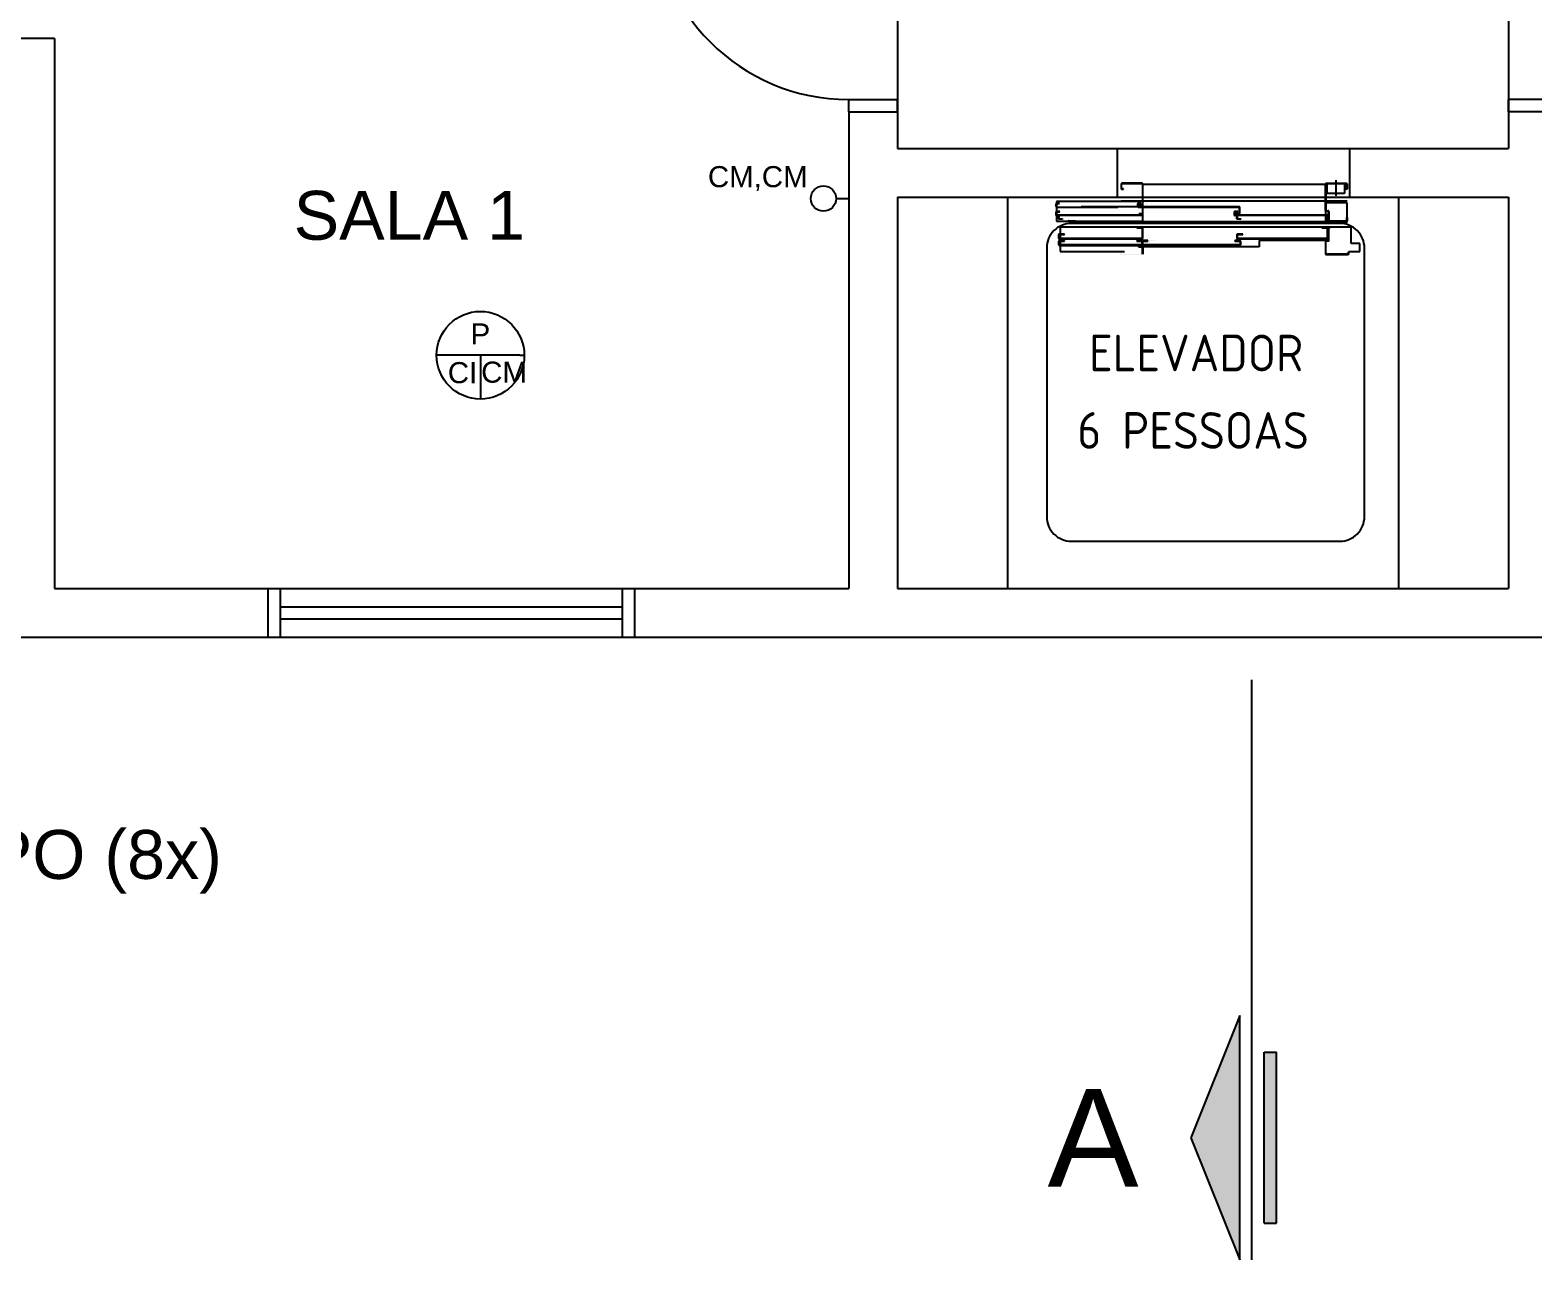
# Model space of a CAD drawing. Header units: millimetres. Extents: x 3257.7 to 3310.8, y 1679.5 to 1717.1.
# Drawn here: x 3265.9 to 3272.05, y 1691.54 to 1696.57 of the extents above; entities that cross this region are included whole.
import ezdxf
from ezdxf.enums import TextEntityAlignment as Align

# ---------------------------------------------------------------- set-up
doc = ezdxf.new("R2010")
doc.units = ezdxf.units.MM
doc.linetypes.add('CENTER', pattern=[2, 1.25, -0.25, 0.25, -0.25])
doc.linetypes.add('HIDDEN', pattern=[0.375, 0.25, -0.125])
for name, color, linetype in [('BLOCOS', 1, 'Continuous'), ('ELETRODUTO LUMINÁRIA', 3, 'Continuous'), ('PAREDE', 4, 'Continuous'), ('VISTA', 251, 'Continuous')]:
    doc.layers.add(name, color=color, linetype=linetype)
doc.layers.add('REDE ELETRICA', color=7, linetype='Continuous', lineweight=9)
doc.styles.add('GYN_Carimbo_Página', font='arial.ttf', dxfattribs={"height": 0.6})
doc.styles.add('GYN_Dispositivos', font='arial.ttf', dxfattribs={"height": 0.2})
doc.styles.get("Standard").update_dxf_attribs({"font": 'arial.ttf'})
doc.styles.add('TCTABELA-TXT', font='isocp.shx')

# ---------------------------------------------------------------- blocks, each defined once
blk = doc.blocks.new('ntc')
for p, q in [((0, 0.25), (-0.5, 0.05)), ((0.5, 0.05), (0, 0.25)), ((-0.5, 0.05), (0.5, 0.05)), ((-0.35, -0.05), (0.35, -0.05)), ((-0.35, -0.05), (-0.35, -0.1)), ((0.35, -0.05), (0.35, -0.1)), ((-0.35, -0.1), (0.35, -0.1))]:
    blk.add_line(p, q)
for points in [[(-0.5, 0.05), (0.5, 0.05), (0, 0.25), (0.5, 0.05)], [(-0.35, -0.1), (-0.35, -0.05), (0.35, -0.1), (0.35, -0.05)]]:
    blk.add_solid(points)
blk = doc.blocks.new('*U163')
for p, q in [((-0.373, 0), (-0.416, 0)), ((0.373, 0), (-0.373, 0)), ((0, 0), (0, -0.373)), ((0.373, 0), (0.416, 0)), ((0, -0.373), (0, -0.416))]:
    blk.add_line(p, q)
blk.add_circle((0, 0), 0.416)
at = {"color": 7, "style": 'GYN_Dispositivos'}
blk.add_attdef('P', text='', height=0.2, dxfattribs=at).set_placement((0, 0.16), align=Align.BOTTOM_CENTER)
blk.add_attdef('CI', text='', height=0.2, dxfattribs=at).set_placement((-0.16, 0), align=Align.TOP_RIGHT)
blk.add_attdef('CM', text='', height=0.2, dxfattribs=at).set_placement((0.16, 0), align=Align.TOP_LEFT)
blk = doc.blocks.new('*U152')
blk.add_line((0, 0.12), (0, 0))
blk.add_circle((0, 0.24), 0.12)
at = {"layer": 'REDE ELETRICA', "style": 'GYN_Carimbo_Página'}
blk.add_attdef('COMANDO', text='', height=0.2, dxfattribs=at).set_placement((0, 0.542), align=Align.MIDDLE_CENTER)

msp = doc.modelspace()

# ---------------------------------------------------------------- hatches: boundary and pattern name
at = {"layer": 'BLOCOS'}
h = msp.add_hatch(color=256, dxfattribs=at)
edge = h.paths.add_edge_path()
edge.add_line((3270.4363, 1695.8581), (3270.4505, 1695.8581))
edge.add_arc((3270.4505, 1695.8599), 0.00184, -90, 0)
edge.add_line((3270.4523, 1695.8599), (3270.4523, 1695.9441))
edge.add_arc((3270.4505, 1695.9441), 0.00184, 0, 90)
edge.add_line((3270.4505, 1695.9459), (3270.3663, 1695.9459))
edge.add_arc((3270.3663, 1695.9441), 0.00184, -270, -180)
edge.add_line((3270.3645, 1695.9441), (3270.3645, 1695.9238))
edge.add_arc((3270.3663, 1695.9238), 0.00184, -180, -90)
edge.add_line((3270.3663, 1695.922), (3270.3741, 1695.922))
edge.add_line((3270.3741, 1695.922), (3270.3741, 1695.9232))
edge.add_line((3270.3741, 1695.9232), (3270.3663, 1695.9232))
edge.add_arc((3270.3663, 1695.9238), 0.000639, -180, -90, ccw=False)
edge.add_line((3270.3657, 1695.9238), (3270.3657, 1695.9441))
edge.add_arc((3270.3663, 1695.9441), 0.000639, -270, -180, ccw=False)
edge.add_line((3270.3663, 1695.9447), (3270.4505, 1695.9447))
edge.add_arc((3270.4505, 1695.9441), 0.000639, -360, -270, ccw=False)
edge.add_line((3270.4511, 1695.9441), (3270.4511, 1695.8599))
edge.add_arc((3270.4505, 1695.8599), 0.000639, -450, -360, ccw=False)
edge.add_line((3270.4505, 1695.8593), (3270.4363, 1695.8593))
edge.add_line((3270.4363, 1695.8593), (3270.4363, 1695.8581))
h = msp.add_hatch(color=256, dxfattribs=at)
edge = h.paths.add_edge_path()
edge.add_line((3271.279, 1695.9232), (3271.2868, 1695.9232))
edge.add_arc((3271.2868, 1695.9238), 0.000639, -90, 0)
edge.add_line((3271.2874, 1695.9238), (3271.2874, 1695.9441))
edge.add_arc((3271.2868, 1695.9441), 0.000639, -360, -270)
edge.add_line((3271.2868, 1695.9447), (3271.2026, 1695.9447))
edge.add_arc((3271.2026, 1695.9441), 0.000639, -270, -180)
edge.add_line((3271.202, 1695.9441), (3271.202, 1695.8344))
edge.add_arc((3271.2026, 1695.8344), 0.000639, -180, -90)
edge.add_line((3271.2026, 1695.8338), (3271.2105, 1695.8338))
edge.add_arc((3271.2105, 1695.8307), 0.00303, -360, -270, ccw=False)
edge.add_line((3271.2136, 1695.8307), (3271.2136, 1695.7929))
edge.add_arc((3271.2142, 1695.7929), 0.000639, -180, -90)
edge.add_line((3271.2142, 1695.7922), (3271.2868, 1695.7922))
edge.add_arc((3271.2868, 1695.7929), 0.000639, -90, 0)
edge.add_line((3271.2874, 1695.7929), (3271.2874, 1695.8054))
edge.add_line((3271.2874, 1695.8054), (3271.2886, 1695.8054))
edge.add_line((3271.2886, 1695.8054), (3271.2886, 1695.7929))
edge.add_arc((3271.2868, 1695.7929), 0.00184, -90, 0, ccw=False)
edge.add_line((3271.2868, 1695.7911), (3271.2142, 1695.7911))
edge.add_arc((3271.2142, 1695.7929), 0.00184, -180, -90, ccw=False)
edge.add_line((3271.2124, 1695.7929), (3271.2124, 1695.8307))
edge.add_arc((3271.2105, 1695.8307), 0.00184, -360, -270)
edge.add_line((3271.2105, 1695.8326), (3271.2026, 1695.8326))
edge.add_arc((3271.2026, 1695.8344), 0.00184, -180, -90, ccw=False)
edge.add_line((3271.2008, 1695.8344), (3271.2008, 1695.9441))
edge.add_arc((3271.2026, 1695.9441), 0.00184, -270, -180, ccw=False)
edge.add_line((3271.2026, 1695.9459), (3271.2868, 1695.9459))
edge.add_arc((3271.2868, 1695.9441), 0.00184, -360, -270, ccw=False)
edge.add_line((3271.2886, 1695.9441), (3271.2886, 1695.9238))
edge.add_arc((3271.2868, 1695.9238), 0.00184, -90, 0, ccw=False)
edge.add_line((3271.2868, 1695.922), (3271.279, 1695.922))
edge.add_line((3271.279, 1695.922), (3271.279, 1695.9232))
at = {"layer": 'BLOCOS', "linetype": 'Continuous'}
h = msp.add_hatch(color=256, dxfattribs=at)
edge = h.paths.add_edge_path()
edge.add_arc((3270.4634, 1695.8615), 0.00239, -270, -180)
edge.add_line((3270.461, 1695.8615), (3270.461, 1695.8511))
edge.add_arc((3270.4634, 1695.8511), 0.00239, -180, -90)
edge.add_line((3270.4634, 1695.8487), (3270.8466, 1695.8487))
edge.add_arc((3270.8466, 1695.8475), 0.0012, -360, -270, ccw=False)
edge.add_line((3270.8478, 1695.8475), (3270.8478, 1695.8227))
edge.add_arc((3270.8466, 1695.8227), 0.0012, -90, 0, ccw=False)
edge.add_line((3270.8466, 1695.8215), (3270.8334, 1695.8215))
edge.add_line((3270.8334, 1695.8215), (3270.8334, 1695.8204))
edge.add_line((3270.8334, 1695.8204), (3270.8466, 1695.8204))
edge.add_arc((3270.8466, 1695.8227), 0.00239, -90, 0.00095)
edge.add_line((3270.8489, 1695.8227), (3270.8489, 1695.8475))
edge.add_arc((3270.8466, 1695.8475), 0.00239, -360, -270)
edge.add_line((3270.8466, 1695.8499), (3270.4634, 1695.8499))
edge.add_arc((3270.4634, 1695.8511), 0.0012, -180, -90, ccw=False)
edge.add_line((3270.4622, 1695.8511), (3270.4622, 1695.8615))
edge.add_arc((3270.4633, 1695.8615), 0.00116, -271.91251, -178.08749, ccw=False)
edge.add_line((3270.4634, 1695.8627), (3270.4745, 1695.8627))
edge.add_line((3270.4745, 1695.8627), (3270.4745, 1695.8639))
edge.add_line((3270.4745, 1695.8639), (3270.4634, 1695.8639))
h = msp.add_hatch(color=256, dxfattribs=at)
edge = h.paths.add_edge_path()
edge.add_line((3270.842, 1695.8312), (3270.842, 1695.8303))
edge.add_line((3270.842, 1695.8303), (3270.8288, 1695.8303))
edge.add_arc((3270.8288, 1695.8297), 0.000639, -270, -180)
edge.add_line((3270.8282, 1695.8297), (3270.8282, 1695.8157))
edge.add_arc((3270.8288, 1695.8157), 0.000639, -180, -90)
edge.add_line((3270.8288, 1695.815), (3270.8368, 1695.815))
edge.add_arc((3270.8368, 1695.8133), 0.00176, -360, -270, ccw=False)
edge.add_line((3270.8386, 1695.8133), (3270.8386, 1695.8013))
edge.add_arc((3270.8392, 1695.8013), 0.000639, -180, -90)
edge.add_line((3270.8392, 1695.8007), (3270.8536, 1695.8007))
edge.add_line((3270.8536, 1695.8007), (3270.8536, 1695.7997))
edge.add_line((3270.8536, 1695.7997), (3270.8392, 1695.7997))
edge.add_arc((3270.8392, 1695.8013), 0.0016, -180, -90, ccw=False)
edge.add_line((3270.8376, 1695.8013), (3270.8376, 1695.8133))
edge.add_arc((3270.8368, 1695.8133), 0.000798, 0, 90)
edge.add_line((3270.8368, 1695.8141), (3270.8288, 1695.8141))
edge.add_arc((3270.8288, 1695.8157), 0.0016, -180, -90, ccw=False)
edge.add_line((3270.8272, 1695.8157), (3270.8272, 1695.8297))
edge.add_arc((3270.8288, 1695.8297), 0.0016, -270, -180, ccw=False)
edge.add_line((3270.8288, 1695.8312), (3270.842, 1695.8312))
h = msp.add_hatch(color=256, dxfattribs=at)
edge = h.paths.add_edge_path()
edge.add_arc((3270.8306, 1695.8279), 0.00239, -270, -180)
edge.add_line((3270.8282, 1695.8279), (3270.8282, 1695.8175))
edge.add_arc((3270.8306, 1695.8175), 0.00239, -180, -90)
edge.add_line((3270.8306, 1695.8151), (3271.2074, 1695.8151))
edge.add_arc((3271.2074, 1695.8139), 0.0012, -360, -270, ccw=False)
edge.add_line((3271.2086, 1695.8139), (3271.2086, 1695.7892))
edge.add_arc((3271.2074, 1695.7892), 0.0012, -450, -360, ccw=False)
edge.add_line((3271.2074, 1695.788), (3271.1942, 1695.788))
edge.add_line((3271.1942, 1695.788), (3271.1942, 1695.7868))
edge.add_line((3271.1942, 1695.7868), (3271.2074, 1695.7868))
edge.add_arc((3271.2074, 1695.7892), 0.00239, -90, 0.00095)
edge.add_line((3271.2098, 1695.7892), (3271.2098, 1695.8139))
edge.add_arc((3271.2074, 1695.8139), 0.00239, 0, 90)
edge.add_line((3271.2074, 1695.8163), (3270.8306, 1695.8163))
edge.add_arc((3270.8306, 1695.8175), 0.0012, -180, -90, ccw=False)
edge.add_line((3270.8294, 1695.8175), (3270.8294, 1695.8279))
edge.add_arc((3270.8305, 1695.8279), 0.00116, -271.91251, -178.08749, ccw=False)
edge.add_line((3270.8306, 1695.8291), (3270.8418, 1695.8291))
edge.add_line((3270.8418, 1695.8291), (3270.8418, 1695.8303))
edge.add_line((3270.8418, 1695.8303), (3270.8306, 1695.8303))
at = {"layer": 'BLOCOS'}
h = msp.add_hatch(color=256, dxfattribs=at)
edge = h.paths.add_edge_path()
edge.add_arc((3271.2059, 1695.7632), 0.000958, -359.99234, -270.00159, ccw=False)
edge.add_line((3271.2069, 1695.7632), (3271.2069, 1695.721))
edge.add_arc((3271.2059, 1695.721), 0.000958, -89.98805, -0.01195, ccw=False)
edge.add_line((3271.2059, 1695.7201), (3270.8404, 1695.7201))
edge.add_arc((3270.8404, 1695.721), 0.000958, -179.99841, -90.00766, ccw=False)
edge.add_line((3270.8395, 1695.721), (3270.8395, 1695.7352))
edge.add_arc((3270.8404, 1695.7352), 0.000958, -269.99234, -180.00159, ccw=False)
edge.add_line((3270.8404, 1695.7362), (3270.8615, 1695.7362))
edge.add_line((3270.8615, 1695.7362), (3270.8615, 1695.7381))
edge.add_line((3270.8615, 1695.7381), (3270.8404, 1695.7381))
edge.add_arc((3270.8404, 1695.7352), 0.00287, -269.99578, -180.00017)
edge.add_line((3270.8376, 1695.7352), (3270.8376, 1695.721))
edge.add_arc((3270.8404, 1695.721), 0.00287, -180.00269, -89.99731)
edge.add_line((3270.8404, 1695.7181), (3271.2069, 1695.7181))
edge.add_arc((3271.2069, 1695.7201), 0.00192, -89.48788, 0.00324)
edge.add_line((3271.2088, 1695.7201), (3271.2088, 1695.7632))
edge.add_arc((3271.2059, 1695.7632), 0.00287, -359.99781, -270.00219)
edge.add_line((3271.2059, 1695.766), (3271.1848, 1695.766))
edge.add_line((3271.1848, 1695.766), (3271.1848, 1695.7641))
edge.add_line((3271.1848, 1695.7641), (3271.2059, 1695.7641))
h = msp.add_hatch(color=256, dxfattribs=at)
edge = h.paths.add_edge_path()
edge.add_arc((3271.2153, 1695.7635), 0.00255, -269.99811, -180.00456)
edge.add_line((3271.2128, 1695.7635), (3271.2128, 1695.713))
edge.add_arc((3271.2115, 1695.713), 0.00128, -88.34804, -1.65196, ccw=False)
edge.add_line((3271.2115, 1695.7118), (3271.2034, 1695.7118))
edge.add_arc((3271.2034, 1695.7092), 0.00256, -269.99355, -180.00645)
edge.add_line((3271.2008, 1695.7092), (3271.2008, 1695.6567))
edge.add_arc((3271.2032, 1695.6567), 0.00239, -180.00001, -90)
edge.add_line((3271.2032, 1695.6543), (3271.2911, 1695.6543))
edge.add_arc((3271.291, 1695.6567), 0.00239, -88.89903, 0.00506)
edge.add_line((3271.2934, 1695.6567), (3271.2934, 1695.6623))
edge.add_line((3271.2934, 1695.6623), (3271.2922, 1695.6623))
edge.add_line((3271.2922, 1695.6623), (3271.2922, 1695.6567))
edge.add_arc((3271.291, 1695.6567), 0.0012, -87.72037, -0.02643, ccw=False)
edge.add_line((3271.2911, 1695.6555), (3271.2033, 1695.6555))
edge.add_arc((3271.2033, 1695.6567), 0.0012, -180.00001, -90.51712, ccw=False)
edge.add_line((3271.2021, 1695.6567), (3271.2021, 1695.7092))
edge.add_arc((3271.2034, 1695.7092), 0.00128, -269.99582, -180.00873, ccw=False)
edge.add_line((3271.2034, 1695.7105), (3271.2115, 1695.7105))
edge.add_arc((3271.2115, 1695.713), 0.00255, -89.82909, -1.1685)
edge.add_line((3271.2141, 1695.713), (3271.2141, 1695.7635))
edge.add_arc((3271.2153, 1695.7635), 0.00128, -269.99261, -180.0165, ccw=False)
edge.add_line((3271.2153, 1695.7648), (3271.2187, 1695.7648))
edge.add_line((3271.2187, 1695.7648), (3271.2187, 1695.766))
edge.add_line((3271.2187, 1695.766), (3271.2153, 1695.766))
h = msp.add_hatch(color=256, dxfattribs=at)
edge = h.paths.add_edge_path()
edge.add_line((3270.4499, 1695.6543), (3270.3621, 1695.6543))
edge.add_arc((3270.3621, 1695.6567), 0.00239, -180.00233, -90.00233, ccw=False)
edge.add_line((3270.3597, 1695.6567), (3270.3597, 1695.6623))
edge.add_line((3270.3597, 1695.6623), (3270.3609, 1695.6623))
edge.add_line((3270.3609, 1695.6623), (3270.3609, 1695.6567))
edge.add_arc((3270.3621, 1695.6567), 0.0012, -180.00438, -91.56176)
edge.add_line((3270.3621, 1695.6555), (3270.4499, 1695.6555))
edge.add_arc((3270.4499, 1695.6567), 0.0012, -89.99391, -0.00123)
edge.add_line((3270.4511, 1695.6567), (3270.4511, 1695.6838))
edge.add_arc((3270.4499, 1695.6838), 0.0012, -359.99877, -270.01095)
edge.add_line((3270.4499, 1695.685), (3270.4363, 1695.685))
edge.add_line((3270.4363, 1695.685), (3270.4363, 1695.6862))
edge.add_line((3270.4363, 1695.6862), (3270.4499, 1695.6862))
edge.add_arc((3270.45, 1695.6839), 0.00231, -362.16512, -267.83488, ccw=False)
edge.add_line((3270.4523, 1695.6838), (3270.4523, 1695.6567))
edge.add_arc((3270.4499, 1695.6567), 0.0024, -449.8635, -359.99549, ccw=False)
h = msp.add_hatch(color=256, dxfattribs=at)
edge = h.paths.add_edge_path()
edge.add_arc((3270.8507, 1695.6947), 0.00287, -89.99435, -0.00565)
edge.add_line((3270.8535, 1695.6947), (3270.8535, 1695.7089))
edge.add_arc((3270.8507, 1695.7089), 0.00287, -359.99781, -270.00219)
edge.add_line((3270.8507, 1695.7118), (3270.8296, 1695.7118))
edge.add_line((3270.8296, 1695.7118), (3270.8296, 1695.7098))
edge.add_line((3270.8296, 1695.7098), (3270.8507, 1695.7098))
edge.add_arc((3270.8507, 1695.7089), 0.000958, -359.98805, -270.01195, ccw=False)
edge.add_line((3270.8516, 1695.7089), (3270.8516, 1695.6947))
edge.add_arc((3270.8507, 1695.6947), 0.000958, -89.97768, -0.02232, ccw=False)
edge.add_line((3270.8507, 1695.6937), (3270.482, 1695.6937))
edge.add_arc((3270.482, 1695.6947), 0.000958, -179.97768, -90.02232, ccw=False)
edge.add_line((3270.481, 1695.6947), (3270.481, 1695.7089))
edge.add_arc((3270.482, 1695.7089), 0.000958, -269.98805, -180.01195, ccw=False)
edge.add_line((3270.482, 1695.7098), (3270.5031, 1695.7098))
edge.add_line((3270.5031, 1695.7098), (3270.5031, 1695.7118))
edge.add_line((3270.5031, 1695.7118), (3270.482, 1695.7118))
edge.add_arc((3270.482, 1695.7089), 0.00287, -269.99781, -180.00219)
edge.add_line((3270.4791, 1695.7089), (3270.4791, 1695.6947))
edge.add_arc((3270.482, 1695.6947), 0.00287, -179.99435, -90.00565)
edge.add_line((3270.482, 1695.6918), (3270.8507, 1695.6918))

# ---------------------------------------------------------------- linework, layer by layer
for p, q in [((3269.8991, 1695.8886), (3269.8991, 1694.2886)), ((3271.4991, 1695.8886), (3271.4991, 1694.2886)), ((3270.8991, 1691.5404), (3270.8991, 1693.9143))]:
    msp.add_line(p, q)
for p, q in [((3270.3645, 1695.9441), (3270.3645, 1695.9238)), ((3270.3657, 1695.9238), (3270.3657, 1695.9441)), ((3270.4505, 1695.9459), (3270.3663, 1695.9459)), ((3270.3663, 1695.9447), (3270.4505, 1695.9447)), ((3270.3741, 1695.9232), (3270.3663, 1695.9232)), ((3270.3663, 1695.922), (3270.3741, 1695.922)), ((3270.3741, 1695.922), (3270.3741, 1695.9232)), ((3270.4511, 1695.9441), (3270.4511, 1695.8599)), ((3270.4523, 1695.8599), (3270.4523, 1695.9441)), ((3270.4523, 1695.8525), (3270.4523, 1695.9431)), ((3270.4523, 1695.9431), (3271.2008, 1695.9431)), ((3271.2008, 1695.8344), (3271.2008, 1695.9441)), ((3271.2008, 1695.9431), (3271.2008, 1695.8163)), ((3271.202, 1695.9441), (3271.202, 1695.8344)), ((3271.2026, 1695.9459), (3271.2868, 1695.9459)), ((3271.2868, 1695.9447), (3271.2026, 1695.9447)), ((3271.279, 1695.9232), (3271.2868, 1695.9232)), ((3271.279, 1695.922), (3271.279, 1695.9232)), ((3271.2868, 1695.922), (3271.279, 1695.922)), ((3271.2874, 1695.9238), (3271.2874, 1695.9441)), ((3271.2886, 1695.9441), (3271.2886, 1695.9238)), ((3270.4511, 1695.8709), (3270.0993, 1695.8709)), ((3270.0993, 1695.8709), (3270.0993, 1695.7911)), ((3270.3645, 1695.8741), (3271.2886, 1695.8741)), ((3270.431, 1695.8615), (3270.431, 1695.8511)), ((3270.4322, 1695.8511), (3270.4322, 1695.8615)), ((3270.4445, 1695.8639), (3270.4334, 1695.8639)), ((3270.4334, 1695.8627), (3270.4445, 1695.8627)), ((3270.4505, 1695.8593), (3270.4363, 1695.8593)), ((3270.4363, 1695.8593), (3270.4363, 1695.8581)), ((3270.4363, 1695.8581), (3270.4505, 1695.8581)), ((3270.4445, 1695.8627), (3270.4445, 1695.8639)), ((3270.4523, 1695.7879), (3270.4523, 1695.8741)), ((3271.2886, 1695.8661), (3271.202, 1695.8661)), ((3271.2886, 1695.7863), (3271.2886, 1695.8661)), ((3270.0993, 1695.7911), (3270.1774, 1695.7911)), ((3270.0994, 1695.815), (3270.1073, 1695.815)), ((3270.1073, 1695.8141), (3270.0994, 1695.8141)), ((3270.4499, 1695.8163), (3270.0999, 1695.8163)), ((3270.0999, 1695.8151), (3270.4499, 1695.8151)), ((3270.1081, 1695.8013), (3270.1081, 1695.8133)), ((3270.1091, 1695.8133), (3270.1091, 1695.8013)), ((3270.1097, 1695.8007), (3270.1241, 1695.8007)), ((3270.1241, 1695.7997), (3270.1097, 1695.7997)), ((3270.1241, 1695.8007), (3270.1241, 1695.7997)), ((3270.1774, 1695.7911), (3270.1488, 1695.7925)), ((3270.1494, 1695.7925), (3270.1509, 1695.7911)), ((3270.1509, 1695.7911), (3270.4511, 1695.7911)), ((3270.8466, 1695.8499), (3270.4334, 1695.8499)), ((3270.4334, 1695.8487), (3270.8466, 1695.8487)), ((3270.4499, 1695.8215), (3270.4367, 1695.8215)), ((3270.4367, 1695.8215), (3270.4367, 1695.8204)), ((3270.4367, 1695.8204), (3270.4499, 1695.8204)), ((3270.4511, 1695.8139), (3270.4511, 1695.7892)), ((3270.4523, 1695.7892), (3270.4523, 1695.8139)), ((3270.8272, 1695.8157), (3270.8272, 1695.8297)), ((3270.8282, 1695.8297), (3270.8282, 1695.8157)), ((3270.8282, 1695.8279), (3270.8282, 1695.8175)), ((3270.8288, 1695.8312), (3270.842, 1695.8312)), ((3270.842, 1695.8303), (3270.8288, 1695.8303)), ((3270.8288, 1695.815), (3270.8368, 1695.815)), ((3270.8368, 1695.8141), (3270.8288, 1695.8141)), ((3270.8294, 1695.8175), (3270.8294, 1695.8279)), ((3270.8418, 1695.8303), (3270.8306, 1695.8303)), ((3270.8306, 1695.8291), (3270.8418, 1695.8291)), ((3271.2074, 1695.8163), (3270.8306, 1695.8163)), ((3270.8306, 1695.8151), (3271.2074, 1695.8151)), ((3270.8466, 1695.8215), (3270.8334, 1695.8215)), ((3270.8334, 1695.8215), (3270.8334, 1695.8204)), ((3270.8334, 1695.8204), (3270.8466, 1695.8204)), ((3270.8376, 1695.8013), (3270.8376, 1695.8133)), ((3270.8386, 1695.8133), (3270.8386, 1695.8013)), ((3270.8392, 1695.8007), (3270.8536, 1695.8007)), ((3270.8536, 1695.7997), (3270.8392, 1695.7997)), ((3270.8418, 1695.8291), (3270.8418, 1695.8303)), ((3270.842, 1695.8312), (3270.842, 1695.8303)), ((3270.8478, 1695.8475), (3270.8478, 1695.8227)), ((3270.8489, 1695.8227), (3270.8489, 1695.8475)), ((3270.8536, 1695.8007), (3270.8536, 1695.7997)), ((3271.2008, 1695.8151), (3271.2008, 1695.788)), ((3271.2026, 1695.8338), (3271.2105, 1695.8338)), ((3271.2105, 1695.8326), (3271.2026, 1695.8326)), ((3271.2086, 1695.8139), (3271.2086, 1695.7892)), ((3271.2098, 1695.7892), (3271.2098, 1695.8139)), ((3271.2124, 1695.7929), (3271.2124, 1695.8307)), ((3271.2136, 1695.8307), (3271.2136, 1695.7929)), ((3271.2142, 1695.7922), (3271.2868, 1695.7922)), ((3271.2868, 1695.7911), (3271.2142, 1695.7911)), ((3271.2874, 1695.7929), (3271.2874, 1695.8054)), ((3271.2874, 1695.8054), (3271.2886, 1695.8054)), ((3271.2886, 1695.8054), (3271.2886, 1695.7929)), ((3270.1079, 1695.7352), (3270.1079, 1695.721)), ((3270.1098, 1695.721), (3270.1098, 1695.7352)), ((3270.1318, 1695.7381), (3270.1108, 1695.7381)), ((3270.1108, 1695.7362), (3270.1318, 1695.7362)), ((3271.3054, 1695.766), (3270.1151, 1695.766)), ((3270.1151, 1695.766), (3270.1151, 1695.6671)), ((3270.1318, 1695.7362), (3270.1318, 1695.7381)), ((3270.4494, 1695.766), (3270.4284, 1695.766)), ((3270.4284, 1695.766), (3270.4284, 1695.7641)), ((3270.4284, 1695.7641), (3270.4494, 1695.7641)), ((3270.4499, 1695.788), (3270.4367, 1695.788)), ((3270.4367, 1695.788), (3270.4367, 1695.7868)), ((3270.4367, 1695.7868), (3270.4499, 1695.7868)), ((3270.4504, 1695.7632), (3270.4504, 1695.721)), ((3270.4523, 1695.7863), (3270.4523, 1695.7879)), ((3270.4523, 1695.7879), (3271.2008, 1695.7879)), ((3271.1942, 1695.7879), (3270.4523, 1695.7879)), ((3271.2008, 1695.7863), (3270.4523, 1695.7863)), ((3270.4523, 1695.7201), (3270.4523, 1695.7632)), ((3270.8376, 1695.7352), (3270.8376, 1695.721)), ((3270.8395, 1695.721), (3270.8395, 1695.7352)), ((3270.8615, 1695.7381), (3270.8404, 1695.7381)), ((3270.8404, 1695.7362), (3270.8615, 1695.7362)), ((3270.8615, 1695.7362), (3270.8615, 1695.7381)), ((3271.2059, 1695.766), (3271.1848, 1695.766)), ((3271.1848, 1695.766), (3271.1848, 1695.7641)), ((3271.1848, 1695.7641), (3271.2059, 1695.7641)), ((3271.2074, 1695.788), (3271.1942, 1695.788)), ((3271.1942, 1695.788), (3271.1942, 1695.7868)), ((3271.1942, 1695.7868), (3271.2074, 1695.7868)), ((3271.2008, 1695.7879), (3271.2008, 1695.7863)), ((3271.2008, 1695.7863), (3271.2886, 1695.7863)), ((3271.2069, 1695.7632), (3271.2069, 1695.721)), ((3271.2088, 1695.7201), (3271.2088, 1695.7632)), ((3271.2128, 1695.7635), (3271.2128, 1695.713)), ((3271.2141, 1695.713), (3271.2141, 1695.7635)), ((3271.2187, 1695.766), (3271.2153, 1695.766)), ((3271.2153, 1695.7648), (3271.2187, 1695.7648)), ((3271.2187, 1695.7648), (3271.2187, 1695.766)), ((3271.3054, 1695.6998), (3271.3054, 1695.766)), ((3270.1079, 1695.7089), (3270.1079, 1695.6947)), ((3270.1098, 1695.6947), (3270.1098, 1695.7089)), ((3270.4494, 1695.7201), (3270.1108, 1695.7201)), ((3270.1108, 1695.7181), (3270.4504, 1695.7181)), ((3270.1318, 1695.7118), (3270.1108, 1695.7118)), ((3270.1108, 1695.7098), (3270.1318, 1695.7098)), ((3270.4494, 1695.6937), (3270.1108, 1695.6937)), ((3270.1108, 1695.6918), (3270.4494, 1695.6918)), ((3270.1151, 1695.6671), (3270.3776, 1695.6671)), ((3270.1318, 1695.7098), (3270.1318, 1695.7118)), ((3270.4494, 1695.7118), (3270.4284, 1695.7118)), ((3270.4284, 1695.7118), (3270.4284, 1695.7098)), ((3270.4284, 1695.7098), (3270.4494, 1695.7098)), ((3270.4363, 1695.685), (3270.4363, 1695.6862)), ((3270.4363, 1695.6862), (3270.4499, 1695.6862)), ((3270.9286, 1695.6862), (3270.4363, 1695.6862)), ((3270.4499, 1695.685), (3270.4363, 1695.685)), ((3270.4491, 1695.7089), (3270.4491, 1695.6947)), ((3270.4504, 1695.7089), (3270.4504, 1695.6947)), ((3270.451, 1695.6947), (3270.451, 1695.7089)), ((3270.4511, 1695.6567), (3270.4511, 1695.6838)), ((3270.4511, 1695.6567), (3270.4511, 1695.6838)), ((3270.4731, 1695.7118), (3270.452, 1695.7118)), ((3270.452, 1695.7098), (3270.4731, 1695.7098)), ((3270.8507, 1695.6937), (3270.452, 1695.6937)), ((3270.452, 1695.6918), (3270.8507, 1695.6918)), ((3270.4523, 1695.6947), (3270.4523, 1695.7089)), ((3270.4523, 1695.6838), (3270.4523, 1695.6567)), ((3270.4731, 1695.7098), (3270.4731, 1695.7118)), ((3270.8507, 1695.7118), (3270.8296, 1695.7118)), ((3270.8296, 1695.7118), (3270.8296, 1695.7098)), ((3270.8296, 1695.7098), (3270.8507, 1695.7098)), ((3271.2059, 1695.7201), (3270.8404, 1695.7201)), ((3270.8404, 1695.7181), (3271.2069, 1695.7181)), ((3270.8516, 1695.7089), (3270.8516, 1695.6947)), ((3270.8535, 1695.6947), (3270.8535, 1695.7089)), ((3270.8535, 1695.7018), (3270.8535, 1695.7089)), ((3271.2034, 1695.7118), (3270.9286, 1695.7118)), ((3270.9286, 1695.7118), (3270.9286, 1695.6862)), ((3271.2008, 1695.7092), (3271.2008, 1695.6567)), ((3271.2021, 1695.6567), (3271.2021, 1695.7092)), ((3271.2115, 1695.7118), (3271.2034, 1695.7118)), ((3271.2034, 1695.7105), (3271.2115, 1695.7105)), ((3271.2953, 1695.6543), (3271.2953, 1695.6671)), ((3271.2953, 1695.6671), (3271.3405, 1695.6671)), ((3271.3405, 1695.6998), (3271.3054, 1695.6998)), ((3271.3405, 1695.6671), (3271.3405, 1695.6998)), ((3271.2032, 1695.6543), (3271.2911, 1695.6543)), ((3271.2911, 1695.6555), (3271.2033, 1695.6555)), ((3271.2934, 1695.6623), (3271.2922, 1695.6623)), ((3271.2922, 1695.6623), (3271.2922, 1695.6567)), ((3271.2934, 1695.6567), (3271.2934, 1695.6623))]:
    msp.add_line(p, q, dxfattribs=at)
at = {"layer": 'BLOCOS', "linetype": 'Continuous'}
for p, q in [((3271.2036, 1695.9463), (3271.2818, 1695.9463)), ((3271.2036, 1695.9447), (3271.2036, 1695.9463)), ((3271.2818, 1695.9447), (3271.2036, 1695.9447)), ((3271.2076, 1695.9447), (3271.2778, 1695.9447)), ((3271.2076, 1695.9048), (3271.2076, 1695.9447)), ((3271.2778, 1695.9447), (3271.2778, 1695.9048)), ((3271.2818, 1695.9463), (3271.2818, 1695.9447)), ((3271.2778, 1695.9048), (3271.2076, 1695.9048))]:
    msp.add_line(p, q, dxfattribs=at)
at = {"layer": 'BLOCOS', "linetype": 'CENTER'}
msp.add_line((3271.2427, 1695.9584), (3271.2427, 1695.8954), dxfattribs=at)
at = {"layer": 'BLOCOS', "linetype": 'HIDDEN'}
for p, q in [((3270.0975, 1695.8615), (3270.0975, 1695.8511)), ((3270.0987, 1695.8511), (3270.0987, 1695.8615)), ((3270.1111, 1695.8639), (3270.0999, 1695.8639)), ((3270.0999, 1695.8627), (3270.1111, 1695.8627)), ((3270.1111, 1695.8627), (3270.1111, 1695.8639)), ((3270.0975, 1695.8279), (3270.0975, 1695.8175)), ((3270.0978, 1695.8157), (3270.0978, 1695.8297)), ((3270.0987, 1695.8297), (3270.0987, 1695.8157)), ((3270.0987, 1695.8175), (3270.0987, 1695.8279)), ((3270.0994, 1695.8312), (3270.1125, 1695.8312)), ((3270.1125, 1695.8303), (3270.0994, 1695.8303)), ((3270.4499, 1695.8499), (3270.0999, 1695.8499)), ((3270.0999, 1695.8487), (3270.4499, 1695.8487)), ((3270.1111, 1695.8303), (3270.0999, 1695.8303)), ((3270.0999, 1695.8291), (3270.1111, 1695.8291)), ((3270.1111, 1695.8291), (3270.1111, 1695.8303)), ((3270.1125, 1695.8312), (3270.1125, 1695.8303)), ((3270.4511, 1695.8475), (3270.4511, 1695.8227)), ((3270.4523, 1695.8227), (3270.4523, 1695.8475))]:
    msp.add_line(p, q, dxfattribs=at)
at = {"layer": 'BLOCOS'}
msp.add_lwpolyline([(3270.0596, 1695.6816), (3270.0596, 1694.5816, 0.414214), (3270.1596, 1694.4816), (3271.2596, 1694.4816, 0.414214), (3271.3596, 1694.5816), (3271.3596, 1695.6816, 0.414214), (3271.2596, 1695.7816), (3270.1596, 1695.7816, 0.414214)], format="xyb", close=True, dxfattribs=at)
for centre, radius, start, end in [((3270.3663, 1695.9441), 0.00184, 90, 180), ((3270.3663, 1695.9238), 0.00184, 180, 270), ((3270.3663, 1695.9441), 0.000639, 90, 180), ((3270.3663, 1695.9238), 0.000639, 180, 270), ((3270.4505, 1695.9441), 0.00184, 360, 90), ((3270.4505, 1695.9441), 0.000639, 360, 90), ((3271.2026, 1695.9441), 0.00184, 90, 180), ((3271.2026, 1695.9441), 0.000639, 90, 180), ((3271.2868, 1695.9441), 0.00184, 0, 90), ((3271.2868, 1695.9441), 0.000639, 0, 90), ((3271.2868, 1695.9238), 0.000639, 270, 360), ((3271.2868, 1695.9238), 0.00184, 270, 360), ((3270.4334, 1695.8615), 0.00239, 90, 180), ((3270.4334, 1695.8511), 0.00239, 180, 270), ((3270.4333, 1695.8615), 0.00116, 88.08749, 181.91251), ((3270.4334, 1695.8511), 0.0012, 180, 270), ((3270.4505, 1695.8599), 0.00184, 270, 0), ((3270.4505, 1695.8599), 0.000639, 270, 0), ((3270.0999, 1695.8175), 0.00239, 180, 270), ((3270.0994, 1695.8157), 0.0016, 180, 270), ((3270.0999, 1695.8175), 0.0012, 180, 270), ((3270.0994, 1695.8157), 0.000639, 180, 270), ((3270.1073, 1695.8133), 0.00176, 360, 90), ((3270.1073, 1695.8133), 0.000798, 0, 90), ((3270.1097, 1695.8013), 0.0016, 180, 270), ((3270.1097, 1695.8013), 0.000639, 180, 270), ((3270.1491, 1695.7922), 0.000439, 45.00259, 134.99741), ((3270.4499, 1695.8227), 0.0012, 270, 360), ((3270.4499, 1695.8227), 0.00239, 270, 0.00095), ((3270.4499, 1695.8139), 0.00239, 0, 90), ((3270.4499, 1695.8139), 0.0012, 360, 90), ((3270.8288, 1695.8297), 0.0016, 90, 180), ((3270.8288, 1695.8157), 0.0016, 180, 270), ((3270.8306, 1695.8279), 0.00239, 90, 180), ((3270.8288, 1695.8297), 0.000639, 90, 180), ((3270.8306, 1695.8175), 0.00239, 180, 270), ((3270.8288, 1695.8157), 0.000639, 180, 270), ((3270.8305, 1695.8279), 0.00116, 88.08749, 181.91251), ((3270.8306, 1695.8175), 0.0012, 180, 270), ((3270.8368, 1695.8133), 0.00176, 360, 90), ((3270.8368, 1695.8133), 0.000798, 0, 90), ((3270.8392, 1695.8013), 0.0016, 180, 270), ((3270.8392, 1695.8013), 0.000639, 180, 270), ((3270.8466, 1695.8475), 0.00239, 0, 90), ((3270.8466, 1695.8475), 0.0012, 0, 90), ((3270.8466, 1695.8227), 0.0012, 270, 360), ((3270.8466, 1695.8227), 0.00239, 270, 0.00095), ((3271.2026, 1695.8344), 0.00184, 180, 270), ((3271.2026, 1695.8344), 0.000639, 180, 270), ((3271.2074, 1695.8139), 0.00239, 360, 90), ((3271.2074, 1695.8139), 0.0012, 360, 90), ((3271.2105, 1695.8307), 0.00303, 0, 90), ((3271.2105, 1695.8307), 0.00184, 0, 90), ((3271.2142, 1695.7929), 0.00184, 180, 270), ((3271.2142, 1695.7929), 0.000639, 180, 270), ((3271.2868, 1695.7929), 0.000639, 270, 360), ((3271.2868, 1695.7929), 0.00184, 270, 360), ((3270.1108, 1695.7352), 0.00287, 90.00422, 179.99983), ((3270.1108, 1695.7352), 0.000958, 90.00766, 179.99841), ((3270.4494, 1695.7632), 0.00287, 0.00219, 89.99781), ((3270.4494, 1695.7632), 0.000958, 0.00766, 89.99841), ((3270.4499, 1695.7892), 0.0012, 270, 0), ((3270.4499, 1695.7892), 0.00239, 270, 0.00095), ((3270.8404, 1695.7352), 0.00287, 90.00422, 179.99983), ((3270.8404, 1695.7352), 0.000958, 90.00766, 179.99841), ((3271.2059, 1695.7632), 0.00287, 0.00219, 89.99781), ((3271.2059, 1695.7632), 0.000958, 0.00766, 89.99841), ((3271.2074, 1695.7892), 0.0012, 270, 0), ((3271.2074, 1695.7892), 0.00239, 270, 0.00095), ((3271.2153, 1695.7635), 0.00255, 90.00189, 179.99544), ((3271.2153, 1695.7635), 0.00128, 90.00739, 179.9835), ((3270.1108, 1695.721), 0.00287, 179.99731, 270.00269), ((3270.1108, 1695.7089), 0.00287, 90.00219, 179.99781), ((3270.1108, 1695.6947), 0.00287, 180.00219, 269.99781), ((3270.1108, 1695.721), 0.000958, 180.00159, 269.99234), ((3270.1108, 1695.7089), 0.000958, 90.00396, 179.99155), ((3270.1108, 1695.6947), 0.000958, 180.01195, 269.98805), ((3270.452, 1695.7089), 0.00287, 90.00219, 179.99781), ((3270.452, 1695.6947), 0.00287, 180.00565, 269.99435), ((3270.4494, 1695.721), 0.000958, 270.01195, 359.98805), ((3270.4494, 1695.7089), 0.00287, 0.00219, 89.99781), ((3270.4494, 1695.7089), 0.000958, 0.01195, 89.98805), ((3270.4494, 1695.6947), 0.00287, 270.00565, 359.99435), ((3270.4494, 1695.6947), 0.000958, 270.02232, 359.97768), ((3270.45, 1695.6839), 0.00231, 357.83488, 92.16512), ((3270.4499, 1695.6838), 0.0012, 0.00123, 89.98905), ((3270.4504, 1695.7201), 0.00192, 270.51212, 0.00324), ((3270.452, 1695.7089), 0.000958, 90.01195, 179.98805), ((3270.452, 1695.6947), 0.000958, 180.02232, 269.97768), ((3270.8404, 1695.721), 0.00287, 179.99731, 270.00269), ((3270.8404, 1695.721), 0.000958, 180.00159, 269.99234), ((3270.8507, 1695.7089), 0.00287, 0.00219, 89.99781), ((3270.8507, 1695.7089), 0.000958, 0.01195, 89.98805), ((3270.8507, 1695.6947), 0.00287, 270.00565, 359.99435), ((3270.8507, 1695.6947), 0.000958, 270.02232, 359.97768), ((3271.2034, 1695.7092), 0.00256, 90.00645, 179.99355), ((3271.2034, 1695.7092), 0.00128, 90.00418, 179.99127), ((3271.2059, 1695.721), 0.000958, 270.01195, 359.98805), ((3271.2069, 1695.7201), 0.00192, 270.51212, 0.00324), ((3271.2115, 1695.713), 0.00128, 271.65196, 358.34804), ((3271.2115, 1695.713), 0.00255, 270.17091, 358.8315), ((3271.2032, 1695.6567), 0.00239, 179.99999, 270), ((3271.2033, 1695.6567), 0.0012, 179.99999, 269.48288), ((3271.291, 1695.6567), 0.00239, 271.10097, 0.00506), ((3271.291, 1695.6567), 0.0012, 272.27963, 359.97357)]:
    msp.add_arc(centre, radius, start, end, dxfattribs=at)
at = {"layer": 'BLOCOS', "linetype": 'HIDDEN'}
for centre, radius, start, end in [((3270.0999, 1695.8615), 0.00239, 90, 180), ((3270.0999, 1695.8511), 0.00239, 180, 270), ((3270.0999, 1695.8615), 0.00116, 88.08749, 181.91251), ((3270.0999, 1695.8511), 0.0012, 180, 270), ((3270.0999, 1695.8279), 0.00239, 90, 180), ((3270.0994, 1695.8297), 0.0016, 90, 180), ((3270.0994, 1695.8297), 0.000639, 90, 180), ((3270.0999, 1695.8279), 0.00116, 88.08749, 181.91251), ((3270.4499, 1695.8475), 0.00239, 0, 90), ((3270.4499, 1695.8475), 0.0012, 0, 90)]:
    msp.add_arc(centre, radius, start, end, dxfattribs=at)
at = {"layer": 'PAREDE'}
for p, q in [((3265.9991, 1696.5386), (3265.8491, 1696.5386)), ((3265.9991, 1696.5386), (3265.9991, 1694.2886)), ((3269.4491, 1696.0886), (3270.3491, 1696.0886)), ((3270.3491, 1695.8886), (3270.3491, 1696.0886)), ((3271.2991, 1696.0886), (3271.9491, 1696.0886)), ((3271.2991, 1695.8886), (3271.2991, 1696.0886)), ((3269.4491, 1695.8886), (3270.3491, 1695.8886)), ((3271.2991, 1695.8886), (3271.9491, 1695.8886)), ((3265.9991, 1694.2886), (3266.8741, 1694.2886)), ((3266.8741, 1694.0886), (3266.8741, 1694.2886)), ((3268.3741, 1694.2886), (3269.2491, 1694.2886)), ((3268.3741, 1694.0886), (3268.3741, 1694.2886)), ((3269.4491, 1694.2886), (3271.9491, 1694.2886)), ((3262.3991, 1694.0886), (3266.8741, 1694.0886)), ((3268.3741, 1694.0886), (3273.0241, 1694.0886))]:
    msp.add_line(p, q, dxfattribs=at)
at = {"layer": 'PAREDE', "linetype": 'Continuous'}
for p, q in [((3269.2491, 1696.2386), (3269.2491, 1694.2886)), ((3269.2491, 1696.2386), (3269.4491, 1696.2386)), ((3269.4491, 1696.2386), (3269.4491, 1696.0886)), ((3271.9491, 1696.2386), (3271.9491, 1696.0886)), ((3272.1491, 1696.2386), (3271.9491, 1696.2386)), ((3269.4491, 1695.8886), (3269.4491, 1694.2886)), ((3271.9491, 1695.8886), (3271.9491, 1694.2886))]:
    msp.add_line(p, q, dxfattribs=at)
at = {"layer": 'VISTA', "linetype": 'Continuous'}
for p, q in [((3269.4491, 1697.1386), (3269.4491, 1696.2386)), ((3271.9491, 1697.1386), (3271.9491, 1696.2386)), ((3269.2491, 1696.2386), (3269.2491, 1696.2886)), ((3269.2491, 1696.2886), (3269.4491, 1696.2886)), ((3269.4491, 1696.2386), (3269.4491, 1696.2886)), ((3271.9491, 1696.2386), (3271.9491, 1696.2886)), ((3272.1491, 1696.2886), (3271.9491, 1696.2886))]:
    msp.add_line(p, q, dxfattribs=at)
at = {"layer": 'VISTA'}
for p, q in [((3270.3491, 1696.0886), (3271.2991, 1696.0886)), ((3270.3491, 1695.8886), (3271.2991, 1695.8886)), ((3266.8741, 1694.2886), (3268.3741, 1694.2886)), ((3266.9241, 1694.0886), (3266.9241, 1694.2886)), ((3268.3241, 1694.0886), (3268.3241, 1694.2886)), ((3266.9241, 1694.2136), (3268.3241, 1694.2136)), ((3266.9241, 1694.1636), (3268.3241, 1694.1636)), ((3266.8741, 1694.0886), (3268.3741, 1694.0886))]:
    msp.add_line(p, q, dxfattribs=at)
at = {"layer": 'VISTA', "linetype": 'Continuous'}
msp.add_arc((3269.2491, 1697.0886), 0.8, 180, 270, dxfattribs=at)

# ---------------------------------------------------------------- block references
at = {"linetype": 'Continuous', "rotation": 90}
msp.add_blockref('ntc', (3270.8991, 1692.0404), dxfattribs=at)
at = {"layer": 'ELETRODUTO LUMINÁRIA'}
ref = msp.add_blockref('*U152', (3269.2491, 1695.8836), dxfattribs=dict(at, xscale=0.4310284338323022, yscale=0.4310284338323022, zscale=0.4310284338323022, rotation=90))
ref.add_attrib('COMANDO', 'CM,CM', dxfattribs={"layer": 'REDE ELETRICA', "height": 0.08621, "style": 'GYN_Carimbo_Página'}).set_placement((3268.8769, 1695.9732), align=Align.MIDDLE_CENTER)
ref = msp.add_blockref('*U163', (3267.7421, 1695.2424), dxfattribs=dict(at, xscale=0.4310284338323022, yscale=0.4310284338323022, zscale=0.4310284338323022))
ref.add_attrib('P', 'P', dxfattribs={"layer": '0', "color": 7, "height": 0.0862, "style": 'GYN_Dispositivos'}).set_placement((3267.7421, 1695.2606), align=Align.BOTTOM_CENTER)
ref.add_attrib('CI', 'CI', dxfattribs={"layer": '0', "color": 7, "height": 0.08621, "style": 'GYN_Dispositivos'}).set_placement((3267.7291, 1695.2143), align=Align.TOP_RIGHT)
ref.add_attrib('CM', 'CM', dxfattribs={"layer": '0', "color": 7, "height": 0.08621, "style": 'GYN_Dispositivos'}).set_placement((3267.7451, 1695.2163), align=Align.TOP_LEFT)

# ---------------------------------------------------------------- texts
msp.add_text('SALA 1', height=0.2).set_placement((3266.9777, 1695.7151))
at = {"style": 'TCTABELA-TXT'}
for s, p in [('ELEVADOR', (3270.2329, 1695.1767)), ('6 PESSOAS', (3270.1848, 1694.8598))]:
    msp.add_text(s, height=0.15, dxfattribs=at).set_placement(p)
at = {"color": 3}
msp.add_text('PLANTA BAIXA - PAVIMENTO TIPO (8x)', height=0.2, dxfattribs=at).set_placement((3261.515, 1693.0997))
at = {"color": 4}
msp.add_text('A', height=0.4, dxfattribs=at).set_placement((3270.2491, 1692.0404), align=Align.MIDDLE)

doc.saveas('drawing.dxf')
